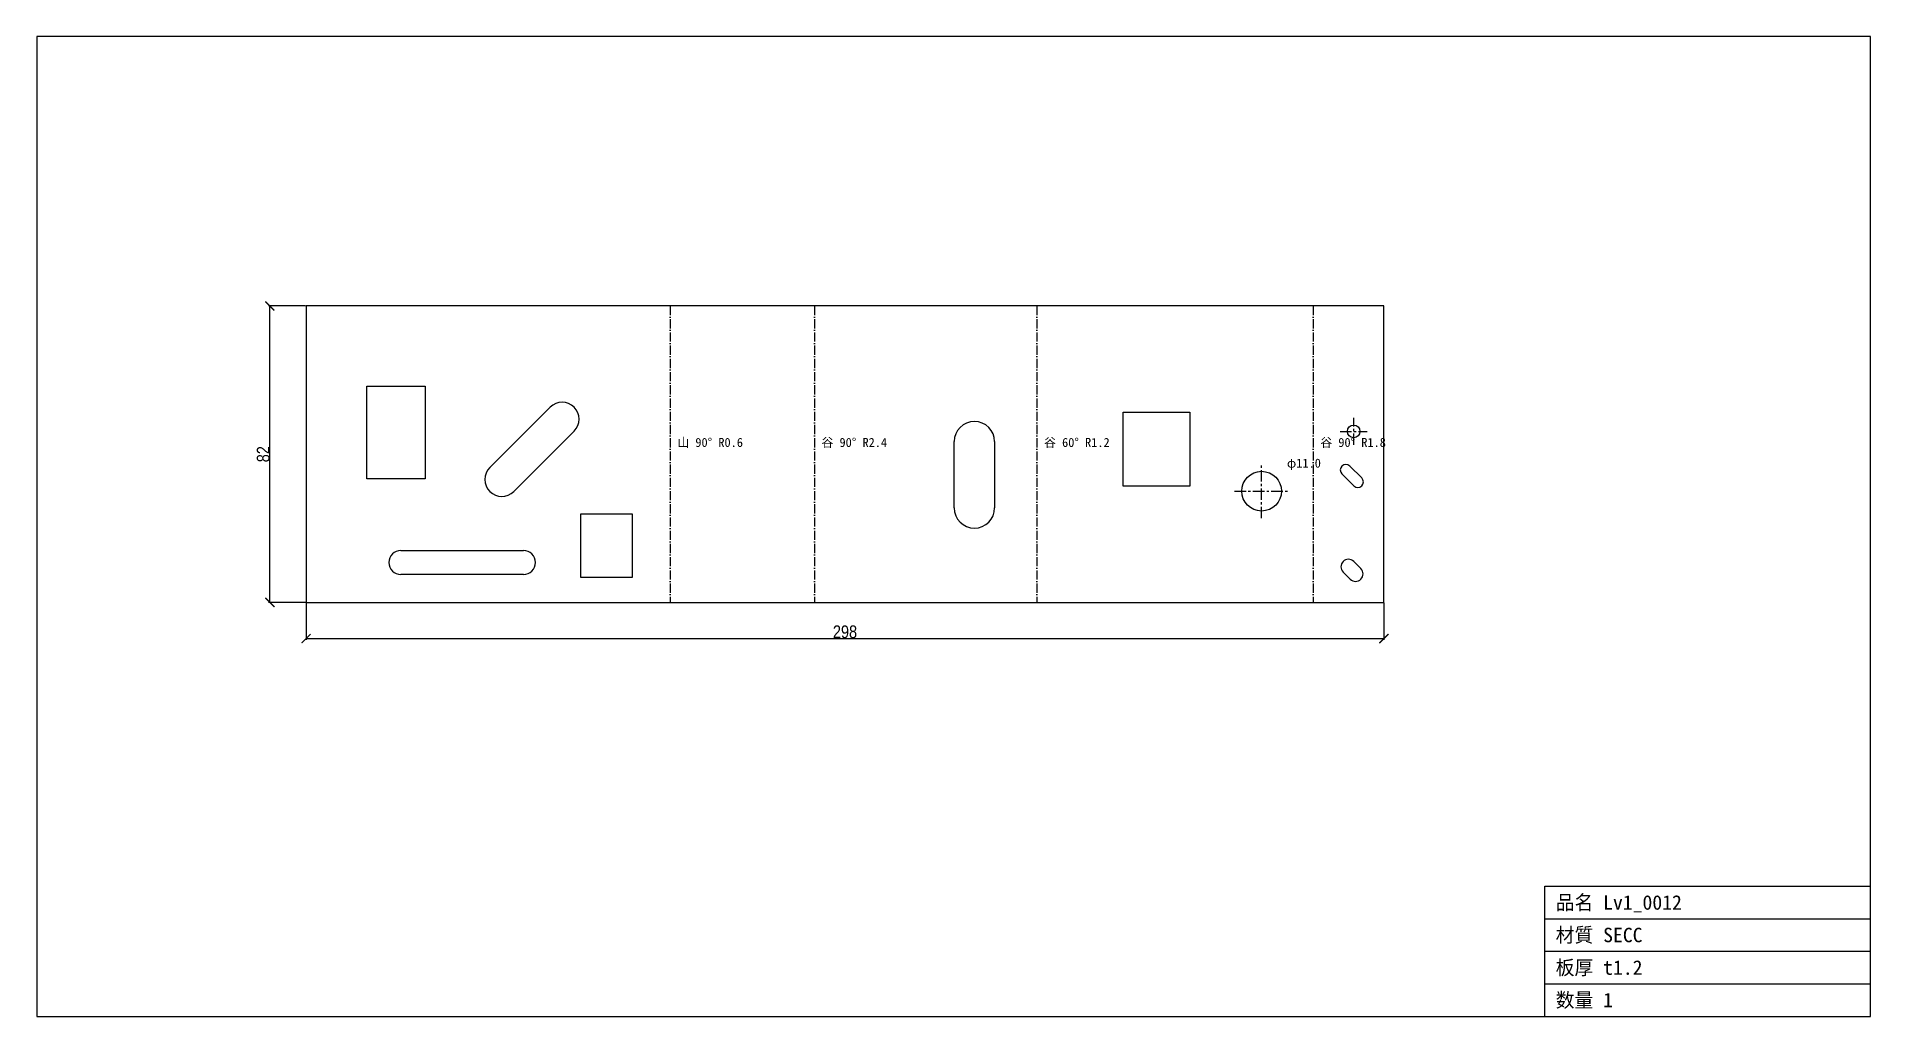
# Model space of a CAD drawing. Header units: millimetres. Extents: x -75 to 433, y -115 to 156.
import ezdxf

# ---------------------------------------------------------------- set-up
doc = ezdxf.new("R2010")
doc.units = ezdxf.units.MM
doc.linetypes.add('CENTER', pattern=[5.08, 3.175, -0.635, 0.635, -0.635])
doc.linetypes.add('DASHDOT', pattern=[3.556, 2.54, -0.508, 0, -0.508])
for name, color, linetype in [('BEND', 7, 'Continuous'), ('CENTER', 7, 'Continuous'), ('CUT', 7, 'Continuous'), ('DIM', 7, 'Continuous'), ('FRAME', 7, 'Continuous'), ('TEXT', 7, 'Continuous')]:
    doc.layers.add(name, color=color, linetype=linetype)
doc.styles.add('OpenSansCondensed-Light', font='OpenSansCondensed-Light.ttf')
doc.dimstyles.new('EZDXF', dxfattribs={"dimtxt": 0.25, "dimasz": 0.175, "dimexe": 0.375, "dimexo": 0.125, "dimgap": 0.1, "dimtad": 1, "dimlfac": 100, "dimzin": 12, "dimdsep": 46, "dimtxsty": 'OpenSansCondensed-Light', "dimblk": 'ARCHTICK', "dimcen": 2.5, "dimazin": 3, "dimtfac": 0.5, "dimtmove": 2, "dimatfit": 3})

# ---------------------------------------------------------------- blocks, each defined once
blk = doc.blocks.new('_ARCHTICK')
at = {"color": 0, "linetype": 'BYBLOCK', "const_width": 0.15}
blk.add_lwpolyline([(-0.5, -0.5), (0.5, 0.5)], dxfattribs=at)

msp = doc.modelspace()

# ---------------------------------------------------------------- linework, layer by layer
at = {"layer": 'BEND', "color": 1, "linetype": 'DASHDOT'}
for p, q in [((100.67, 81.99), (100.67, 0)), ((140.53, 81.99), (140.53, 0)), ((202.07, 81.99), (202.07, 0)), ((278.45, 81.99), (278.45, 0))]:
    msp.add_line(p, q, dxfattribs=at)
at = {"layer": 'CENTER', "color": 1, "linetype": 'CENTER'}
for p, q in [((289.65, 43.56), (289.65, 51.04)), ((285.91, 47.3), (293.39, 47.3)), ((264.2, 23.28), (264.2, 38.27)), ((256.71, 30.77), (271.7, 30.77))]:
    msp.add_line(p, q, dxfattribs=at)
at = {"layer": 'CUT'}
for p, q in [((298.01, 81.99), (0, 81.99)), ((0, 81.99), (0, 0)), ((298.01, 0), (298.01, 81.99)), ((16.76, 34.2), (16.76, 59.84)), ((16.76, 59.84), (32.96, 59.84)), ((32.96, 59.84), (32.96, 34.2)), ((50.79, 37.29), (67.5, 54)), ((225.88, 52.63), (244.36, 52.63)), ((225.88, 32.15), (225.88, 52.63)), ((244.36, 52.63), (244.36, 32.15)), ((74.11, 47.39), (57.4, 30.68)), ((179.19, 26.14), (179.19, 44.47)), ((190.38, 44.47), (190.38, 26.14)), ((289.71, 32.25), (286.4, 35.55)), ((288.57, 37.72), (291.88, 34.42)), ((32.96, 34.2), (16.76, 34.2)), ((244.36, 32.15), (225.88, 32.15)), ((75.98, 6.88), (75.98, 24.49)), ((75.98, 24.49), (90.14, 24.49)), ((90.14, 24.49), (90.14, 6.88)), ((26.21, 14.37), (60.1, 14.37)), ((289.67, 11.32), (291.63, 9.35)), ((60.1, 7.71), (26.21, 7.71)), ((90.14, 6.88), (75.98, 6.88)), ((288.7, 6.42), (286.74, 8.39)), ((0, 0), (298.01, 0))]:
    msp.add_line(p, q, dxfattribs=at)
for centre, radius in [((289.65, 47.3), 1.74), ((264.2, 30.77), 5.5)]:
    msp.add_circle(centre, radius, dxfattribs=at)
for centre, radius, start, end in [((70.8, 50.69), 4.68, -45, 135), ((184.79, 44.47), 5.59, 0, 180), ((54.09, 33.99), 4.68, 135, -45), ((287.49, 36.64), 1.54, 45, -135), ((290.79, 33.33), 1.54, -135, 45), ((184.79, 26.14), 5.59, 180, 0), ((26.21, 11.04), 3.33, 90, -90), ((60.1, 11.04), 3.33, -90, 90), ((288.2, 9.85), 2.07, 45, -135), ((290.17, 7.89), 2.07, -135, 45)]:
    msp.add_arc(centre, radius, start, end, dxfattribs=at)
at = {"layer": 'FRAME'}
for p, q in [((432.51, 156.49), (-74.5, 156.49)), ((-74.5, 156.49), (-74.5, -114.5)), ((432.51, -114.5), (432.51, 156.49)), ((342.51, -114.5), (342.51, -78.5)), ((342.51, -78.5), (432.51, -78.5)), ((342.51, -87.5), (432.51, -87.5)), ((342.51, -96.5), (432.51, -96.5)), ((342.51, -105.5), (432.51, -105.5)), ((-74.5, -114.5), (432.51, -114.5))]:
    msp.add_line(p, q, dxfattribs=at)

# ---------------------------------------------------------------- texts
at = {"layer": 'TEXT'}
for s, height, p in [('山 90° R0.6', 2.5, (102.67, 43)), ('谷 90° R2.4', 2.5, (142.53, 43)), ('谷 60° R1.2', 2.5, (204.07, 43)), ('谷 90° R1.8', 2.5, (280.45, 43)), ('φ11.0', 2.5, (271.2, 37.27)), ('品名 Lv1_0012', 4, (345.51, -85)), ('材質 SECC', 4, (345.51, -94)), ('板厚 t1.2', 4, (345.51, -103)), ('数量 1', 4, (345.51, -112))]:
    msp.add_text(s, height=height, dxfattribs=at).set_placement(p)

# ---------------------------------------------------------------- dimensions: what is measured, and where the dimension line sits
at = {"layer": 'DIM'}
msp.add_linear_dim(base=(-10, 0), p1=(0, 0), p2=(0, 81.99), angle=90, dimstyle='EZDXF', override={"dimtxt": 3.5, "dimasz": 2.5, "dimdec": 1, "dimlfac": 1}, dxfattribs=at).render()
msp.add_linear_dim(base=(0, -10), p1=(0, 0), p2=(298.01, 0), dimstyle='EZDXF', override={"dimtxt": 3.5, "dimasz": 2.5, "dimdec": 1, "dimlfac": 1}, dxfattribs=at).render()

doc.saveas('drawing.dxf')
